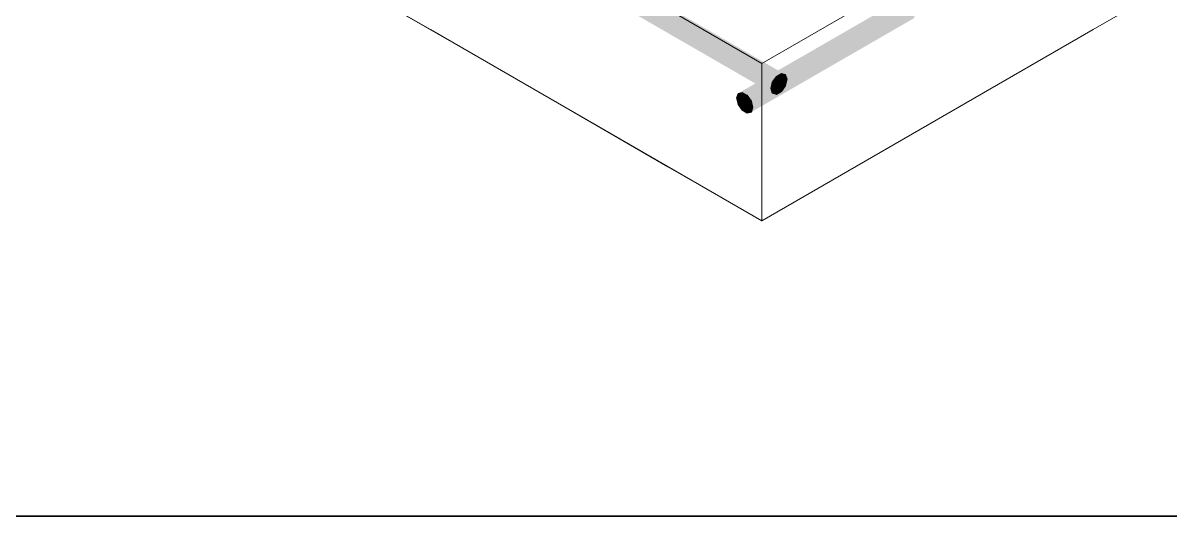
# Model space of a CAD drawing. Header units: metres. Extents: x 349122 to 349453, y 9281252 to 9281971.
# Drawn here: x 349267.545 to 349268.71, y 9281652.95 to 9281653.451 of the extents above; entities that cross this region are included whole.
import ezdxf

# ---------------------------------------------------------------- set-up
doc = ezdxf.new("R2010")
doc.units = ezdxf.units.M
doc.header["$LTSCALE"] = 0.25
doc.layers.add('ISO-3D', color=7, linetype='CONTINUOUS', lineweight=13)
doc.layers.add('ISO-3D-ARISTAS', color=250, linetype='CONTINUOUS', lineweight=13)
doc.layers.add('PANEL', color=5, linetype='CONTINUOUS', lineweight=35, true_color=0x1f4e79)

msp = doc.modelspace()

# ---------------------------------------------------------------- linework, layer by layer
at = {"layer": 'ISO-3D', "true_color": 0x7b4f34}
for points in [[(349268.223, 9281653.4385), (349268.2215, 9281653.432), (349268.1404, 9281653.4862), (349268.1389, 9281653.4797)], [(349268.2364, 9281653.435), (349268.238, 9281653.4415), (349268.1538, 9281653.4827), (349268.1554, 9281653.4892)], [(349268.3056, 9281653.3908), (349268.3041, 9281653.3843), (349268.223, 9281653.4385), (349268.2215, 9281653.432)], [(349268.319, 9281653.3873), (349268.3206, 9281653.3938), (349268.2364, 9281653.435), (349268.238, 9281653.4415)]]:
    msp.add_solid(points, dxfattribs=at)
at = {"layer": 'ISO-3D', "true_color": 0x865538}
for points in [[(349268.2272, 9281653.4443), (349268.223, 9281653.4385), (349268.1446, 9281653.492), (349268.1404, 9281653.4862)], [(349268.2323, 9281653.4292), (349268.2364, 9281653.435), (349268.1497, 9281653.4768), (349268.1538, 9281653.4827)], [(349268.3098, 9281653.3966), (349268.3056, 9281653.3908), (349268.2272, 9281653.4443), (349268.223, 9281653.4385)], [(349268.3149, 9281653.3815), (349268.319, 9281653.3873), (349268.2323, 9281653.4292), (349268.2364, 9281653.435)]]:
    msp.add_solid(points, dxfattribs=at)
at = {"layer": 'ISO-3D', "true_color": 0x7c4f34}
for points in [[(349268.2323, 9281653.4473), (349268.2272, 9281653.4443), (349268.1497, 9281653.495), (349268.1446, 9281653.492)], [(349268.2272, 9281653.4262), (349268.2323, 9281653.4292), (349268.1446, 9281653.4739), (349268.1497, 9281653.4768)], [(349268.4403, 9281653.4759), (349268.4454, 9281653.473), (349268.3577, 9281653.4282), (349268.3628, 9281653.4253)], [(349268.4454, 9281653.4549), (349268.4403, 9281653.4578), (349268.3628, 9281653.4072), (349268.3577, 9281653.4101)], [(349268.3149, 9281653.3996), (349268.3098, 9281653.3966), (349268.2323, 9281653.4473), (349268.2272, 9281653.4443)], [(349268.3098, 9281653.3785), (349268.3149, 9281653.3815), (349268.2272, 9281653.4262), (349268.2323, 9281653.4292)], [(349268.3577, 9281653.4282), (349268.3628, 9281653.4253), (349268.2751, 9281653.3805), (349268.2802, 9281653.3776)], [(349268.3628, 9281653.4072), (349268.3577, 9281653.4101), (349268.2802, 9281653.3595), (349268.2751, 9281653.3624)]]:
    msp.add_solid(points, dxfattribs=at)
at = {"layer": 'ISO-3D', "true_color": 0x603d28}
for points in [[(349268.2364, 9281653.4462), (349268.2323, 9281653.4473), (349268.1538, 9281653.4939), (349268.1497, 9281653.495)], [(349268.238, 9281653.4415), (349268.2364, 9281653.4462), (349268.1554, 9281653.4892), (349268.1538, 9281653.4939)], [(349268.2215, 9281653.432), (349268.223, 9281653.4273), (349268.1389, 9281653.4797), (349268.1404, 9281653.475)], [(349268.223, 9281653.4273), (349268.2272, 9281653.4262), (349268.1404, 9281653.475), (349268.1446, 9281653.4739)], [(349268.319, 9281653.3985), (349268.3149, 9281653.3996), (349268.2364, 9281653.4462), (349268.2323, 9281653.4473)], [(349268.3206, 9281653.3938), (349268.319, 9281653.3985), (349268.238, 9281653.4415), (349268.2364, 9281653.4462)], [(349268.3041, 9281653.3843), (349268.3056, 9281653.3796), (349268.2215, 9281653.432), (349268.223, 9281653.4273)], [(349268.3056, 9281653.3796), (349268.3098, 9281653.3785), (349268.223, 9281653.4273), (349268.2272, 9281653.4262)]]:
    msp.add_solid(points, dxfattribs=at)
at = {"layer": 'ISO-3D', "true_color": 0x553624}
for points in [[(349268.4346, 9281653.4701), (349268.4362, 9281653.4748), (349268.352, 9281653.4225), (349268.3536, 9281653.4271)], [(349268.4511, 9281653.4606), (349268.4496, 9281653.4559), (349268.3685, 9281653.4129), (349268.367, 9281653.4082)], [(349268.352, 9281653.4225), (349268.3536, 9281653.4271), (349268.2694, 9281653.3748), (349268.271, 9281653.3795)], [(349268.3685, 9281653.4129), (349268.367, 9281653.4082), (349268.2859, 9281653.3652), (349268.2844, 9281653.3605)]]:
    msp.add_solid(points, dxfattribs=at)
at = {"layer": 'ISO-3D', "true_color": 0x67422b}
for points in [[(349268.4362, 9281653.4748), (349268.4403, 9281653.4759), (349268.3536, 9281653.4271), (349268.3577, 9281653.4282)], [(349268.4496, 9281653.4559), (349268.4454, 9281653.4549), (349268.367, 9281653.4082), (349268.3628, 9281653.4072)], [(349268.3536, 9281653.4271), (349268.3577, 9281653.4282), (349268.271, 9281653.3795), (349268.2751, 9281653.3805)], [(349268.367, 9281653.4082), (349268.3628, 9281653.4072), (349268.2844, 9281653.3605), (349268.2802, 9281653.3595)]]:
    msp.add_solid(points, dxfattribs=at)
at = {"layer": 'ISO-3D', "true_color": 0x7f5135}
for points in [[(349268.4454, 9281653.473), (349268.4496, 9281653.4671), (349268.3628, 9281653.4253), (349268.367, 9281653.4194)], [(349268.4403, 9281653.4578), (349268.4362, 9281653.4636), (349268.3577, 9281653.4101), (349268.3536, 9281653.4159)], [(349268.3577, 9281653.4101), (349268.3536, 9281653.4159), (349268.2751, 9281653.3624), (349268.271, 9281653.3683)], [(349268.3628, 9281653.4253), (349268.367, 9281653.4194), (349268.2802, 9281653.3776), (349268.2844, 9281653.3717)]]:
    msp.add_solid(points, dxfattribs=at)
at = {"layer": 'ISO-3D', "true_color": 0x70472f}
for points in [[(349268.4362, 9281653.4636), (349268.4346, 9281653.4701), (349268.3536, 9281653.4159), (349268.352, 9281653.4225)], [(349268.4496, 9281653.4671), (349268.4511, 9281653.4606), (349268.367, 9281653.4194), (349268.3685, 9281653.4129)], [(349268.3536, 9281653.4159), (349268.352, 9281653.4225), (349268.271, 9281653.3683), (349268.2694, 9281653.3748)], [(349268.367, 9281653.4194), (349268.3685, 9281653.4129), (349268.2844, 9281653.3717), (349268.2859, 9281653.3652)]]:
    msp.add_solid(points, dxfattribs=at)
at = {"layer": 'ISO-3D', "true_color": 0x643f2a}
for points in [[(349268.3123, 9281653.389), (349268.3098, 9281653.3966), (349268.3056, 9281653.3908)], [(349268.3123, 9281653.389), (349268.3149, 9281653.3996), (349268.3098, 9281653.3966)], [(349268.3123, 9281653.389), (349268.319, 9281653.3985), (349268.3149, 9281653.3996)], [(349268.3123, 9281653.389), (349268.3206, 9281653.3938), (349268.319, 9281653.3985)], [(349268.3123, 9281653.389), (349268.319, 9281653.3873), (349268.3206, 9281653.3938)], [(349268.3123, 9281653.389), (349268.3056, 9281653.3908), (349268.3041, 9281653.3843)], [(349268.3123, 9281653.389), (349268.3041, 9281653.3843), (349268.3056, 9281653.3796)], [(349268.3123, 9281653.389), (349268.3056, 9281653.3796), (349268.3098, 9281653.3785)], [(349268.3123, 9281653.389), (349268.3098, 9281653.3785), (349268.3149, 9281653.3815)], [(349268.3123, 9281653.389), (349268.3149, 9281653.3815), (349268.319, 9281653.3873)]]:
    msp.add_solid(points, dxfattribs=at)
at = {"layer": 'ISO-3D', "true_color": 0x6f472f}
for points in [[(349268.2777, 9281653.37), (349268.2694, 9281653.3748), (349268.271, 9281653.3795)], [(349268.2777, 9281653.37), (349268.271, 9281653.3795), (349268.2751, 9281653.3805)], [(349268.2777, 9281653.37), (349268.2751, 9281653.3805), (349268.2802, 9281653.3776)], [(349268.2777, 9281653.37), (349268.271, 9281653.3683), (349268.2694, 9281653.3748)], [(349268.2777, 9281653.37), (349268.2751, 9281653.3624), (349268.271, 9281653.3683)], [(349268.2777, 9281653.37), (349268.2802, 9281653.3595), (349268.2751, 9281653.3624)], [(349268.2777, 9281653.37), (349268.2802, 9281653.3776), (349268.2844, 9281653.3717)], [(349268.2777, 9281653.37), (349268.2844, 9281653.3717), (349268.2859, 9281653.3652)], [(349268.2777, 9281653.37), (349268.2844, 9281653.3605), (349268.2802, 9281653.3595)], [(349268.2777, 9281653.37), (349268.2859, 9281653.3652), (349268.2844, 9281653.3605)]]:
    msp.add_solid(points, dxfattribs=at)
at = {"layer": 'ISO-3D-ARISTAS', "color": 250}
for p, q in [((349267.9585, 9281653.4443), (349267.7902, 9281653.5414)), ((349268.7998, 9281653.5414), (349268.6315, 9281653.4443)), ((349268.7998, 9281653.5414), (349268.6315, 9281653.4443)), ((349268.0006, 9281653.42), (349267.8533, 9281653.505)), ((349268.295, 9281653.41), (349268.4633, 9281653.5071)), ((349268.4365, 9281653.4917), (349268.295, 9281653.41)), ((349268.295, 9281653.41), (349268.1997, 9281653.465)), ((349268.1997, 9281653.465), (349268.295, 9281653.41)), ((349268.1267, 9281653.3471), (349267.9585, 9281653.4443)), ((349268.6315, 9281653.4443), (349268.4633, 9281653.3471)), ((349268.6315, 9281653.4443), (349268.4633, 9281653.3471)), ((349268.1045, 9281653.36), (349268.0006, 9281653.42)), ((349268.295, 9281653.35), (349268.295, 9281653.41)), ((349268.295, 9281653.41), (349268.295, 9281653.35)), ((349268.3098, 9281653.3966), (349268.3056, 9281653.3908)), ((349268.3098, 9281653.3966), (349268.3056, 9281653.3908)), ((349268.3149, 9281653.3996), (349268.3098, 9281653.3966)), ((349268.3149, 9281653.3996), (349268.3098, 9281653.3966)), ((349268.319, 9281653.3985), (349268.3149, 9281653.3996)), ((349268.319, 9281653.3985), (349268.3149, 9281653.3996)), ((349268.3206, 9281653.3938), (349268.319, 9281653.3985)), ((349268.3206, 9281653.3938), (349268.319, 9281653.3985)), ((349268.319, 9281653.3873), (349268.3206, 9281653.3938)), ((349268.319, 9281653.3873), (349268.3206, 9281653.3938)), ((349268.271, 9281653.3795), (349268.2694, 9281653.3748)), ((349268.2694, 9281653.3748), (349268.271, 9281653.3795)), ((349268.2751, 9281653.3805), (349268.271, 9281653.3795)), ((349268.271, 9281653.3795), (349268.2751, 9281653.3805)), ((349268.2802, 9281653.3776), (349268.2751, 9281653.3805)), ((349268.2751, 9281653.3805), (349268.2802, 9281653.3776)), ((349268.3056, 9281653.3908), (349268.3041, 9281653.3843)), ((349268.3056, 9281653.3908), (349268.3041, 9281653.3843)), ((349268.3041, 9281653.3843), (349268.3056, 9281653.3796)), ((349268.3041, 9281653.3843), (349268.3056, 9281653.3796)), ((349268.3056, 9281653.3796), (349268.3098, 9281653.3785)), ((349268.3056, 9281653.3796), (349268.3098, 9281653.3785)), ((349268.3098, 9281653.3785), (349268.3149, 9281653.3815)), ((349268.3098, 9281653.3785), (349268.3149, 9281653.3815)), ((349268.3149, 9281653.3815), (349268.319, 9281653.3873)), ((349268.3149, 9281653.3815), (349268.319, 9281653.3873)), ((349268.2694, 9281653.3748), (349268.271, 9281653.3683)), ((349268.271, 9281653.3683), (349268.2694, 9281653.3748)), ((349268.271, 9281653.3683), (349268.2751, 9281653.3624)), ((349268.2751, 9281653.3624), (349268.271, 9281653.3683)), ((349268.2844, 9281653.3717), (349268.2802, 9281653.3776)), ((349268.2802, 9281653.3776), (349268.2844, 9281653.3717)), ((349268.2859, 9281653.3652), (349268.2844, 9281653.3717)), ((349268.2844, 9281653.3717), (349268.2859, 9281653.3652)), ((349268.1997, 9281653.305), (349268.1045, 9281653.36)), ((349268.2751, 9281653.3624), (349268.2802, 9281653.3595)), ((349268.2802, 9281653.3595), (349268.2751, 9281653.3624)), ((349268.2802, 9281653.3595), (349268.2844, 9281653.3605)), ((349268.2844, 9281653.3605), (349268.2802, 9281653.3595)), ((349268.2844, 9281653.3605), (349268.2859, 9281653.3652)), ((349268.2859, 9281653.3652), (349268.2844, 9281653.3605)), ((349268.295, 9281653.25), (349268.1267, 9281653.3471)), ((349268.295, 9281653.25), (349268.295, 9281653.35)), ((349268.295, 9281653.35), (349268.295, 9281653.25)), ((349268.4633, 9281653.3471), (349268.295, 9281653.25)), ((349268.4633, 9281653.3471), (349268.295, 9281653.25)), ((349268.295, 9281653.25), (349268.1997, 9281653.305))]:
    msp.add_line(p, q, dxfattribs=at)
at = {"layer": 'PANEL'}
msp.add_lwpolyline([(349266.3, 9281652.95), (349270.29, 9281652.95), (349270.29, 9281655.16), (349266.3, 9281655.16)], close=True, dxfattribs=at)

doc.saveas('drawing.dxf')
